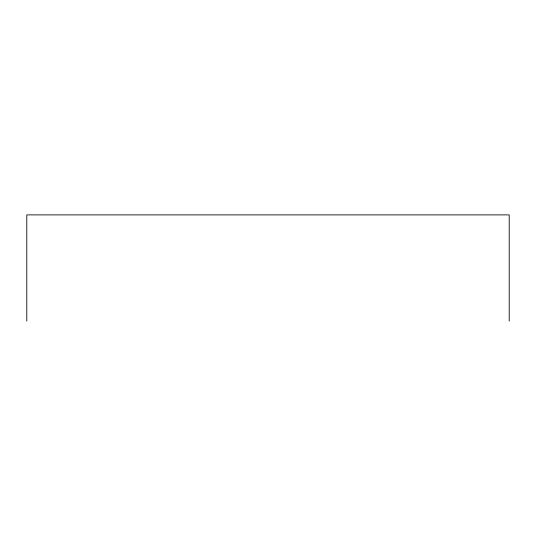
<?xml version="1.0" encoding="UTF-8"?>
<svg xmlns="http://www.w3.org/2000/svg" width="536" height="536" viewBox="0 0 536 536"><rect width="100%" height="100%" fill="white"/><g stroke="black" fill="none" stroke-linecap="round" stroke-linejoin="round"><path stroke-width="0.8" d="M509.2 321.111L509.2 214.889L26.8 214.889L26.8 321.111"/></g></svg>
